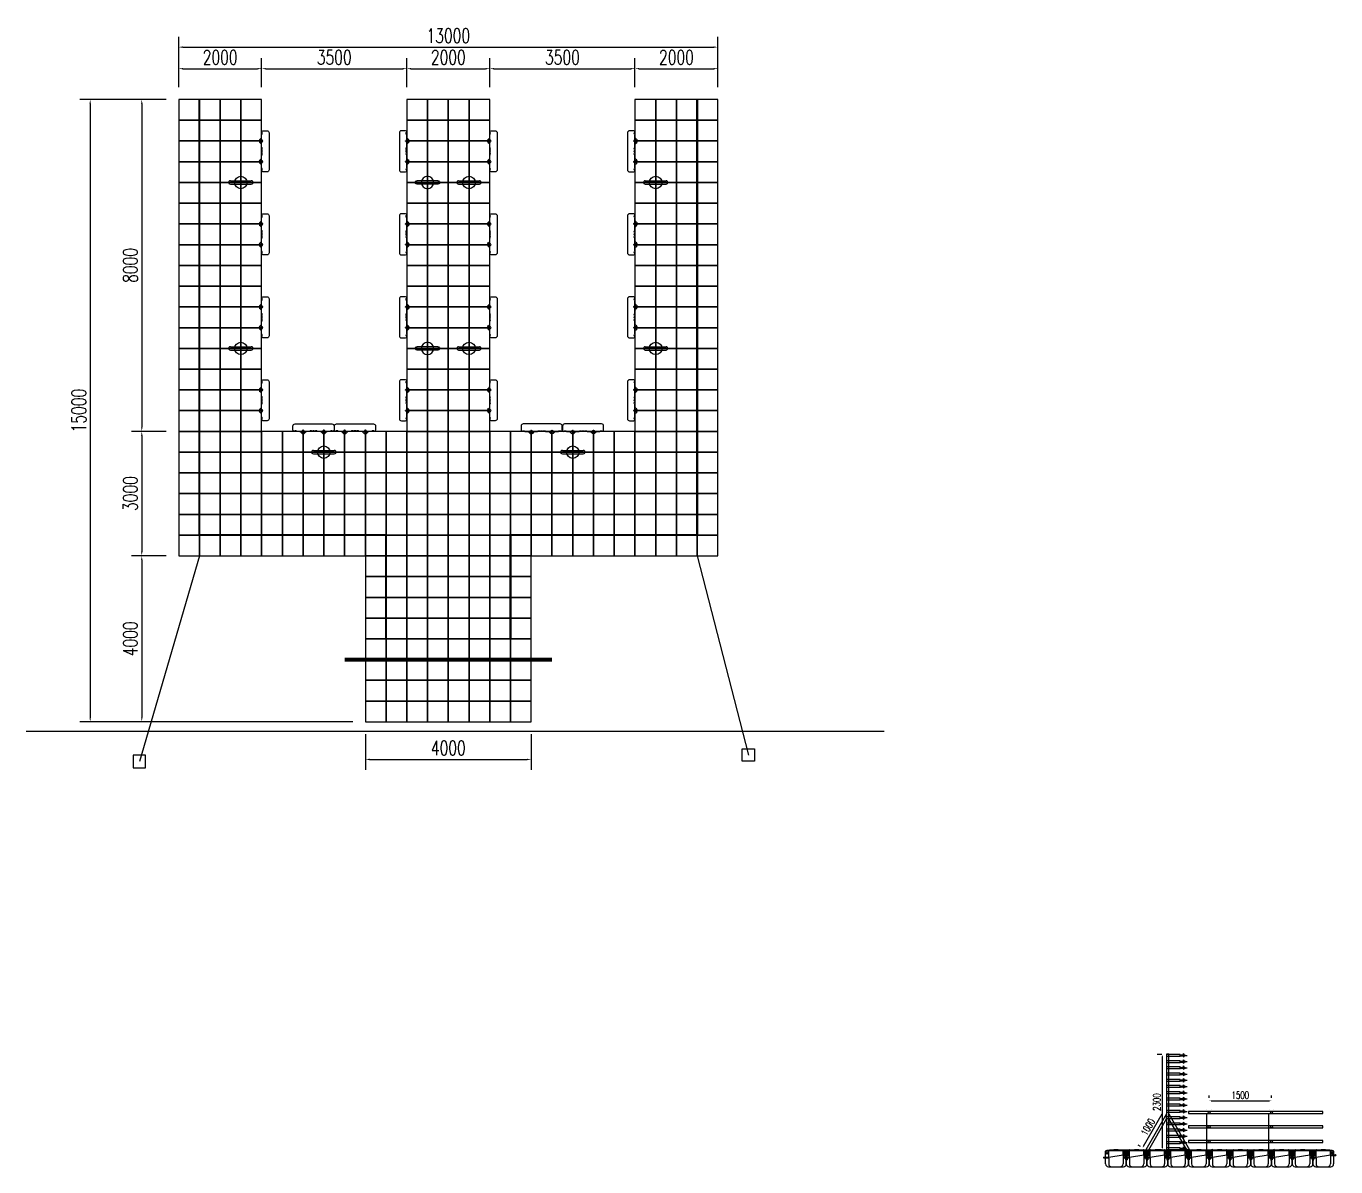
# Model space of a CAD drawing. Header units: millimetres. Extents: x -1461755 to -1310892, y 1449272 to 1531173.
# Drawn here: x -1461755 to -1430182, y 1449272 to 1476764 of the extents above; entities that cross this region are included whole.
import ezdxf

# ---------------------------------------------------------------- set-up
doc = ezdxf.new("R2010")
doc.units = ezdxf.units.MM
doc.header["$LTSCALE"] = 10
doc.layers.get('0').update_dxf_attribs({"linetype": 'CONTINUOUS'})
doc.layers.get('DEFPOINTS').update_dxf_attribs({"linetype": 'CONTINUOUS'})
for name, color, linetype in [('STAIR', 2, 'CONTINUOUS'), ('W-_ANTICOLLISION防撞措施', 6, 'CONTINUOUS'), ('W-FLOAT_BOWL浮筒', 253, 'CONTINUOUS'), ('W-PLASTIC_RAILINGS塑木栏杆', 6, 'CONTINUOUS'), ('W-REVETMENT驳岸', 251, 'CONTINUOUS'), ('W-STEEL_FRAME钢架', 3, 'CONTINUOUS')]:
    doc.layers.add(name, color=color, linetype=linetype)
doc.styles.add('STANDARD_T3', font='simplex.shx', dxfattribs={"width": 0.7, "bigfont": 'gbcbig.shx'})
doc.dimstyles.new('W&&100', dxfattribs={"dimtxt": 350, "dimasz": 100, "dimexe": 250, "dimexo": 300, "dimgap": 100, "dimtad": 1, "dimdec": 0, "dimzin": 0, "dimdsep": 46, "dimtxsty": 'STANDARD_T3', "dimcen": 0.09, "dimclrd": 1, "dimclre": 1, "dimclrt": 7, "dimazin": 2, "dimtfac": 1, "dimtdec": 0, "dimtix": 1, "dimtmove": 2, "dimatfit": 3, "dimfxl": 100, "dimtolj": 1, "dimtzin": 0, "dimarcsym": 0})
doc.dimstyles.new('W&&50', dxfattribs={"dimtxt": 175, "dimasz": 50, "dimexe": 125, "dimexo": 150, "dimgap": 50, "dimtad": 1, "dimdec": 0, "dimzin": 0, "dimdsep": 46, "dimtxsty": 'STANDARD_T3', "dimcen": 0.09, "dimclrd": 1, "dimclre": 1, "dimclrt": 7, "dimazin": 2, "dimtfac": 1, "dimtdec": 0, "dimtix": 1, "dimtmove": 2, "dimatfit": 3, "dimfxl": 100, "dimtolj": 1, "dimtzin": 0, "dimarcsym": 0})

# ---------------------------------------------------------------- blocks, each defined once
blk = doc.blocks.new('*U35')
at = {"layer": 'W-FLOAT_BOWL浮筒'}
blk.add_lwpolyline([(-250, -250), (250, -250), (250, 250), (-250, 250)], close=True, dxfattribs=at)
blk = doc.blocks.new('*U36')
at = {"layer": 'W-FLOAT_BOWL浮筒', "color": 0, "linetype": 'ByBlock', "lineweight": -2, "transparency": 16777216}
for p in [(0, 2500), (500, 2500), (1000, 2500), (1500, 2500), (2000, 2500), (2500, 2500), (3000, 2500), (3500, 2500), (4000, 2500), (4500, 2500), (5000, 2500), (5500, 2500), (6000, 2500), (6500, 2500), (7000, 2500), (7500, 2500), (8000, 2500), (8500, 2500), (9000, 2500), (9500, 2500), (10000, 2500), (10500, 2500), (11000, 2500), (11500, 2500), (12000, 2500), (12500, 2500), (0, 2000), (500, 2000), (1000, 2000), (1500, 2000), (2000, 2000), (2500, 2000), (3000, 2000), (3500, 2000), (4000, 2000), (4500, 2000), (5000, 2000), (5500, 2000), (6000, 2000), (6500, 2000), (7000, 2000), (7500, 2000), (8000, 2000), (8500, 2000), (9000, 2000), (9500, 2000), (10000, 2000), (10500, 2000), (11000, 2000), (11500, 2000), (12000, 2000), (12500, 2000), (0, 1500), (500, 1500), (1000, 1500), (1500, 1500), (2000, 1500), (2500, 1500), (3000, 1500), (3500, 1500), (4000, 1500), (4500, 1500), (5000, 1500), (5500, 1500), (6000, 1500), (6500, 1500), (7000, 1500), (7500, 1500), (8000, 1500), (8500, 1500), (9000, 1500), (9500, 1500), (10000, 1500), (10500, 1500), (11000, 1500), (11500, 1500), (12000, 1500), (12500, 1500), (0, 1000), (500, 1000), (1000, 1000), (1500, 1000), (2000, 1000), (2500, 1000), (3000, 1000), (3500, 1000), (4000, 1000), (4500, 1000), (5000, 1000), (5500, 1000), (6000, 1000), (6500, 1000), (7000, 1000), (7500, 1000), (8000, 1000), (8500, 1000), (9000, 1000), (9500, 1000), (10000, 1000), (10500, 1000), (11000, 1000), (11500, 1000), (12000, 1000), (12500, 1000), (0, 500), (500, 500), (1000, 500), (1500, 500), (2000, 500), (2500, 500), (3000, 500), (3500, 500), (4000, 500), (4500, 500), (5000, 500), (5500, 500), (6000, 500), (6500, 500), (7000, 500), (7500, 500), (8000, 500), (8500, 500), (9000, 500), (9500, 500), (10000, 500), (10500, 500), (11000, 500), (11500, 500), (12000, 500), (12500, 500), (0, 0), (500, 0), (1000, 0), (1500, 0), (2000, 0), (2500, 0), (3000, 0), (3500, 0), (4000, 0), (4500, 0), (5000, 0), (5500, 0), (6000, 0), (6500, 0), (7000, 0), (7500, 0), (8000, 0), (8500, 0), (9000, 0), (9500, 0), (10000, 0), (10500, 0), (11000, 0), (11500, 0), (12000, 0), (12500, 0)]:
    blk.add_blockref('*U35', p, dxfattribs=at)
blk = doc.blocks.new('*U37')
at = {"layer": 'W-FLOAT_BOWL浮筒'}
blk.add_lwpolyline([(-250, -250), (250, -250), (250, 250), (-250, 250)], close=True, dxfattribs=at)
blk = doc.blocks.new('*U38')
at = {"layer": 'W-FLOAT_BOWL浮筒', "color": 0, "linetype": 'ByBlock', "lineweight": -2, "transparency": 16777216}
for p in [(0, 7500), (500, 7500), (1000, 7500), (1500, 7500), (0, 7000), (500, 7000), (1000, 7000), (1500, 7000), (0, 6500), (500, 6500), (1000, 6500), (1500, 6500), (0, 6000), (500, 6000), (1000, 6000), (1500, 6000), (0, 5500), (500, 5500), (1000, 5500), (1500, 5500), (0, 5000), (500, 5000), (1000, 5000), (1500, 5000), (0, 4500), (500, 4500), (1000, 4500), (1500, 4500), (0, 4000), (500, 4000), (1000, 4000), (1500, 4000), (0, 3500), (500, 3500), (1000, 3500), (1500, 3500), (0, 3000), (500, 3000), (1000, 3000), (1500, 3000), (0, 2500), (500, 2500), (1000, 2500), (1500, 2500), (0, 2000), (500, 2000), (1000, 2000), (1500, 2000), (0, 1500), (500, 1500), (1000, 1500), (1500, 1500), (0, 1000), (500, 1000), (1000, 1000), (1500, 1000), (0, 500), (500, 500), (1000, 500), (1500, 500), (0, 0), (500, 0), (1000, 0), (1500, 0)]:
    blk.add_blockref('*U37', p, dxfattribs=at)
blk = doc.blocks.new('*U39')
at = {"layer": 'W-FLOAT_BOWL浮筒'}
blk.add_lwpolyline([(-250, -250), (250, -250), (250, 250), (-250, 250)], close=True, dxfattribs=at)
blk = doc.blocks.new('*U40')
at = {"layer": 'W-FLOAT_BOWL浮筒', "color": 0, "linetype": 'ByBlock', "lineweight": -2, "transparency": 16777216}
for p in [(0, 7500), (500, 7500), (1000, 7500), (1500, 7500), (0, 7000), (500, 7000), (1000, 7000), (1500, 7000), (0, 6500), (500, 6500), (1000, 6500), (1500, 6500), (0, 6000), (500, 6000), (1000, 6000), (1500, 6000), (0, 5500), (500, 5500), (1000, 5500), (1500, 5500), (0, 5000), (500, 5000), (1000, 5000), (1500, 5000), (0, 4500), (500, 4500), (1000, 4500), (1500, 4500), (0, 4000), (500, 4000), (1000, 4000), (1500, 4000), (0, 3500), (500, 3500), (1000, 3500), (1500, 3500), (0, 3000), (500, 3000), (1000, 3000), (1500, 3000), (0, 2500), (500, 2500), (1000, 2500), (1500, 2500), (0, 2000), (500, 2000), (1000, 2000), (1500, 2000), (0, 1500), (500, 1500), (1000, 1500), (1500, 1500), (0, 1000), (500, 1000), (1000, 1000), (1500, 1000), (0, 500), (500, 500), (1000, 500), (1500, 500), (0, 0), (500, 0), (1000, 0), (1500, 0)]:
    blk.add_blockref('*U39', p, dxfattribs=at)
blk = doc.blocks.new('*U41')
at = {"layer": 'W-FLOAT_BOWL浮筒'}
blk.add_lwpolyline([(-250, -250), (250, -250), (250, 250), (-250, 250)], close=True, dxfattribs=at)
blk = doc.blocks.new('*U42')
at = {"layer": 'W-FLOAT_BOWL浮筒', "color": 0, "linetype": 'ByBlock', "lineweight": -2, "transparency": 16777216}
for p in [(0, 7500), (500, 7500), (1000, 7500), (1500, 7500), (0, 7000), (500, 7000), (1000, 7000), (1500, 7000), (0, 6500), (500, 6500), (1000, 6500), (1500, 6500), (0, 6000), (500, 6000), (1000, 6000), (1500, 6000), (0, 5500), (500, 5500), (1000, 5500), (1500, 5500), (0, 5000), (500, 5000), (1000, 5000), (1500, 5000), (0, 4500), (500, 4500), (1000, 4500), (1500, 4500), (0, 4000), (500, 4000), (1000, 4000), (1500, 4000), (0, 3500), (500, 3500), (1000, 3500), (1500, 3500), (0, 3000), (500, 3000), (1000, 3000), (1500, 3000), (0, 2500), (500, 2500), (1000, 2500), (1500, 2500), (0, 2000), (500, 2000), (1000, 2000), (1500, 2000), (0, 1500), (500, 1500), (1000, 1500), (1500, 1500), (0, 1000), (500, 1000), (1000, 1000), (1500, 1000), (0, 500), (500, 500), (1000, 500), (1500, 500), (0, 0), (500, 0), (1000, 0), (1500, 0)]:
    blk.add_blockref('*U41', p, dxfattribs=at)
blk = doc.blocks.new('*U43')
at = {"layer": 'W-FLOAT_BOWL浮筒'}
blk.add_lwpolyline([(-250, -250), (250, -250), (250, 250), (-250, 250)], close=True, dxfattribs=at)
blk = doc.blocks.new('*U44')
at = {"layer": 'W-FLOAT_BOWL浮筒', "color": 0, "linetype": 'ByBlock', "lineweight": -2, "transparency": 16777216}
for p in [(0, 3500), (500, 3500), (1000, 3500), (1500, 3500), (2000, 3500), (2500, 3500), (3000, 3500), (3500, 3500), (0, 3000), (500, 3000), (1000, 3000), (1500, 3000), (2000, 3000), (2500, 3000), (3000, 3000), (3500, 3000), (0, 2500), (500, 2500), (1000, 2500), (1500, 2500), (2000, 2500), (2500, 2500), (3000, 2500), (3500, 2500), (0, 2000), (500, 2000), (1000, 2000), (1500, 2000), (2000, 2000), (2500, 2000), (3000, 2000), (3500, 2000), (0, 1500), (500, 1500), (1000, 1500), (1500, 1500), (2000, 1500), (2500, 1500), (3000, 1500), (3500, 1500), (0, 1000), (500, 1000), (1000, 1000), (1500, 1000), (2000, 1000), (2500, 1000), (3000, 1000), (3500, 1000), (0, 500), (500, 500), (1000, 500), (1500, 500), (2000, 500), (2500, 500), (3000, 500), (3500, 500), (0, 0), (500, 0), (1000, 0), (1500, 0), (2000, 0), (2500, 0), (3000, 0), (3500, 0)]:
    blk.add_blockref('*U43', p, dxfattribs=at)
blk = doc.blocks.new('xcs')
at = {"layer": 'W-_ANTICOLLISION防撞措施'}
for p, q in [((-250, 40), (250, 40)), ((-250, -40), (250, -40))]:
    blk.add_line(p, q, dxfattribs=at)
blk.add_circle((0, 0), 150, dxfattribs=at)
for centre, start, end in [((-254, 0), 84.4689, 275.5311), ((254, 0), 264.4689, 95.5311)]:
    blk.add_arc(centre, 40.2, start, end, dxfattribs=at)
blk = doc.blocks.new('fzt')
at = {"layer": 'W-_ANTICOLLISION防撞措施'}
blk.add_line((-129, -218), (-98, -187), dxfattribs=at)
for points in [[(-80, -27, -0.389807), (-50, 0), (50, 0, -0.414214), (100, -50), (100, -940, -0.414214), (50, -990), (-50, -990, -0.391617), (-80, -962, -0.391617)], [(-129, -718, 0.414214), (-129, -772), (-98, -803)]]:
    blk.add_lwpolyline(points, format="xyb", dxfattribs=at)
for points in [[(-98, -303), (-129, -272), (-107, -294)], [(-80, -214), (-80, -92)], [(-80, -398), (-80, -276)], [(-80, -714), (-80, -592)], [(-98, -687), (-129, -718), (-107, -696)], [(-80, -898), (-80, -776)]]:
    blk.add_lwpolyline(points, dxfattribs=at)
for centre, radius, start, end in [((-102, -245), 38, 135, 225), ((-104, -245), 7, 90, 270), ((-80, -245), 25, 106.2602, 163.7398), ((-80, -245), 25, 196.2602, 253.7398), ((-154, -129), 80.9, 314.3844, 336.4057), ((-154, -361), 80.9, 23.5943, 45.6156), ((-80, -221), 7, 0, 180), ((-80, -269), 7, 180, 0), ((-105, -60), 41, 307.5461, 52.4539), ((-80, -245), 25, 16.2602, 73.7398), ((-80, -245), 25, 286.2602, 343.7398), ((-56, -245), 7, 270, 90), ((-105, -430), 41, 307.5461, 52.4539), ((-105, -495), 41, 307.5461, 52.4539), ((-105, -560), 40.8, 307.4056, 52.5944), ((-104, -745), 7, 90, 270), ((-80, -745), 25, 106.2602, 163.7398), ((-80, -745), 25, 196.2602, 253.7398), ((-154, -629), 80.9, 314.3844, 336.4057), ((-154, -861), 80.9, 23.5943, 45.6156), ((-80, -721), 7, 0, 180), ((-80, -769), 7, 180, 0), ((-105, -930), 40.8, 307.4056, 52.5944), ((-80, -745), 25, 16.2602, 73.7398), ((-80, -745), 25, 286.2602, 343.7398), ((-56, -745), 7, 270, 90)]:
    blk.add_arc(centre, radius, start, end, dxfattribs=at)
blk = doc.blocks.new('*U46')
at = {"layer": 'W-_ANTICOLLISION防撞措施'}
blk.add_blockref('fzt', (20, 495), dxfattribs=at)
blk = doc.blocks.new('*U45')
at = {"layer": 'W-_ANTICOLLISION防撞措施', "color": 0, "linetype": 'ByBlock', "lineweight": -2, "transparency": 16777216}
for p in [(0, 0), (0, -2000), (0, -4000), (0, -6000)]:
    blk.add_blockref('*U46', p, dxfattribs=at)
blk = doc.blocks.new('*U48')
at = {"layer": 'W-_ANTICOLLISION防撞措施'}
blk.add_blockref('fzt', (20, 495), dxfattribs=at)
blk = doc.blocks.new('*U47')
at = {"layer": 'W-_ANTICOLLISION防撞措施', "color": 0, "linetype": 'ByBlock', "lineweight": -2, "transparency": 16777216}
for p in [(0, 0), (0, -2000), (0, -4000), (0, -6000)]:
    blk.add_blockref('*U48', p, dxfattribs=at)
blk = doc.blocks.new('*U50')
at = {"layer": 'W-_ANTICOLLISION防撞措施'}
blk.add_blockref('fzt', (20, 495), dxfattribs=at)
blk = doc.blocks.new('*U49')
at = {"layer": 'W-_ANTICOLLISION防撞措施', "color": 0, "linetype": 'ByBlock', "lineweight": -2, "transparency": 16777216}
for p in [(0, 0), (0, -2000), (0, -4000), (0, -6000)]:
    blk.add_blockref('*U50', p, dxfattribs=at)
blk = doc.blocks.new('*U52')
at = {"layer": 'W-_ANTICOLLISION防撞措施'}
blk.add_blockref('fzt', (20, 495), dxfattribs=at)
blk = doc.blocks.new('*U51')
at = {"layer": 'W-_ANTICOLLISION防撞措施', "color": 0, "linetype": 'ByBlock', "lineweight": -2, "transparency": 16777216}
for p in [(0, 0), (0, -2000), (0, -4000), (0, -6000)]:
    blk.add_blockref('*U52', p, dxfattribs=at)
blk = doc.blocks.new('*D53')
at = {"layer": 'DEFPOINTS', "color": 0, "transparency": 16777216}
for p in [(-1458078, 1474998), (-1458968, 1466998), (-1458078, 1466998)]:
    blk.add_point(p, dxfattribs=at)
at = {"layer": 'W-FLOAT_BOWL浮筒', "color": 1, "lineweight": -2, "transparency": 16777216}
for p, q in [((-1458378, 1474998), (-1459218, 1474998)), ((-1458968, 1474898), (-1458968, 1467098)), ((-1458378, 1466998), (-1459218, 1466998))]:
    blk.add_line(p, q, dxfattribs=at)
at = {"layer": 'W-FLOAT_BOWL浮筒', "color": 1, "transparency": 16777216}
for points in [[(-1458985, 1474898), (-1458952, 1474898), (-1458968, 1474998)], [(-1458985, 1467098), (-1458952, 1467098), (-1458968, 1466998)]]:
    blk.add_solid(points, dxfattribs=at)
at = {"layer": 'W-FLOAT_BOWL浮筒', "color": 7, "transparency": 16777216, "insert": (-1459243, 1470998), "char_height": 350, "attachment_point": 5, "rotation": 90, "style": 'STANDARD_T3'}
blk.add_mtext('\\A1;8000', dxfattribs=at)
blk = doc.blocks.new('*D54')
at = {"layer": 'DEFPOINTS', "color": 0, "transparency": 16777216}
for p in [(-1458078, 1463998), (-1458968, 1459998), (-1453578, 1459998)]:
    blk.add_point(p, dxfattribs=at)
at = {"layer": 'W-FLOAT_BOWL浮筒', "color": 1, "lineweight": -2, "transparency": 16777216}
for p, q in [((-1458868, 1463998), (-1459218, 1463998)), ((-1458968, 1463898), (-1458968, 1460098)), ((-1458868, 1459998), (-1459218, 1459998))]:
    blk.add_line(p, q, dxfattribs=at)
at = {"layer": 'W-FLOAT_BOWL浮筒', "color": 1, "transparency": 16777216}
for points in [[(-1458985, 1463898), (-1458952, 1463898), (-1458968, 1463998)], [(-1458985, 1460098), (-1458952, 1460098), (-1458968, 1459998)]]:
    blk.add_solid(points, dxfattribs=at)
at = {"layer": 'W-FLOAT_BOWL浮筒', "color": 7, "transparency": 16777216, "insert": (-1459243, 1461998), "char_height": 350, "attachment_point": 5, "rotation": 90, "style": 'STANDARD_T3'}
blk.add_mtext('\\A1;4000', dxfattribs=at)
blk = doc.blocks.new('*D55')
at = {"layer": 'DEFPOINTS', "color": 0, "transparency": 16777216}
for p in [(-1456078, 1475740), (-1458078, 1474998), (-1456078, 1474998)]:
    blk.add_point(p, dxfattribs=at)
at = {"layer": 'W-FLOAT_BOWL浮筒', "color": 1, "lineweight": -2, "transparency": 16777216}
for p, q in [((-1458078, 1475298), (-1458078, 1475990)), ((-1457978, 1475740), (-1456178, 1475740)), ((-1456078, 1475298), (-1456078, 1475990))]:
    blk.add_line(p, q, dxfattribs=at)
at = {"layer": 'W-FLOAT_BOWL浮筒', "color": 1, "transparency": 16777216}
for points in [[(-1457978, 1475756), (-1457978, 1475723), (-1458078, 1475740)], [(-1456178, 1475756), (-1456178, 1475723), (-1456078, 1475740)]]:
    blk.add_solid(points, dxfattribs=at)
at = {"layer": 'W-FLOAT_BOWL浮筒', "color": 7, "transparency": 16777216, "insert": (-1457078, 1476015), "char_height": 350, "attachment_point": 5, "style": 'STANDARD_T3'}
blk.add_mtext('\\A1;2000', dxfattribs=at)
blk = doc.blocks.new('*D56')
at = {"layer": 'DEFPOINTS', "color": 0, "transparency": 16777216}
for p in [(-1452578, 1475740), (-1456078, 1474998), (-1452578, 1474998)]:
    blk.add_point(p, dxfattribs=at)
at = {"layer": 'W-FLOAT_BOWL浮筒', "color": 1, "lineweight": -2, "transparency": 16777216}
for p, q in [((-1456078, 1475298), (-1456078, 1475990)), ((-1455978, 1475740), (-1452678, 1475740)), ((-1452578, 1475298), (-1452578, 1475990))]:
    blk.add_line(p, q, dxfattribs=at)
at = {"layer": 'W-FLOAT_BOWL浮筒', "color": 1, "transparency": 16777216}
for points in [[(-1455978, 1475756), (-1455978, 1475723), (-1456078, 1475740)], [(-1452678, 1475756), (-1452678, 1475723), (-1452578, 1475740)]]:
    blk.add_solid(points, dxfattribs=at)
at = {"layer": 'W-FLOAT_BOWL浮筒', "color": 7, "transparency": 16777216, "insert": (-1454328, 1476015), "char_height": 350, "attachment_point": 5, "style": 'STANDARD_T3'}
blk.add_mtext('\\A1;3500', dxfattribs=at)
blk = doc.blocks.new('*D57')
at = {"layer": 'DEFPOINTS', "color": 0, "transparency": 16777216}
for p in [(-1450578, 1475740), (-1452578, 1474998), (-1450578, 1474998)]:
    blk.add_point(p, dxfattribs=at)
at = {"layer": 'W-FLOAT_BOWL浮筒', "color": 1, "lineweight": -2, "transparency": 16777216}
for p, q in [((-1452578, 1475298), (-1452578, 1475990)), ((-1452478, 1475740), (-1450678, 1475740)), ((-1450578, 1475298), (-1450578, 1475990))]:
    blk.add_line(p, q, dxfattribs=at)
at = {"layer": 'W-FLOAT_BOWL浮筒', "color": 1, "transparency": 16777216}
for points in [[(-1452478, 1475756), (-1452478, 1475723), (-1452578, 1475740)], [(-1450678, 1475756), (-1450678, 1475723), (-1450578, 1475740)]]:
    blk.add_solid(points, dxfattribs=at)
at = {"layer": 'W-FLOAT_BOWL浮筒', "color": 7, "transparency": 16777216, "insert": (-1451578, 1476015), "char_height": 350, "attachment_point": 5, "style": 'STANDARD_T3'}
blk.add_mtext('\\A1;2000', dxfattribs=at)
blk = doc.blocks.new('*D58')
at = {"layer": 'DEFPOINTS', "color": 0, "transparency": 16777216}
for p in [(-1447078, 1475740), (-1450578, 1474998), (-1447078, 1474998)]:
    blk.add_point(p, dxfattribs=at)
at = {"layer": 'W-FLOAT_BOWL浮筒', "color": 1, "lineweight": -2, "transparency": 16777216}
for p, q in [((-1450578, 1475298), (-1450578, 1475990)), ((-1450478, 1475740), (-1447178, 1475740)), ((-1447078, 1475298), (-1447078, 1475990))]:
    blk.add_line(p, q, dxfattribs=at)
at = {"layer": 'W-FLOAT_BOWL浮筒', "color": 1, "transparency": 16777216}
for points in [[(-1450478, 1475756), (-1450478, 1475723), (-1450578, 1475740)], [(-1447178, 1475756), (-1447178, 1475723), (-1447078, 1475740)]]:
    blk.add_solid(points, dxfattribs=at)
at = {"layer": 'W-FLOAT_BOWL浮筒', "color": 7, "transparency": 16777216, "insert": (-1448828, 1476015), "char_height": 350, "attachment_point": 5, "style": 'STANDARD_T3'}
blk.add_mtext('\\A1;3500', dxfattribs=at)
blk = doc.blocks.new('*D59')
at = {"layer": 'DEFPOINTS', "color": 0, "transparency": 16777216}
for p in [(-1445078, 1475740), (-1447078, 1474998), (-1445078, 1474998)]:
    blk.add_point(p, dxfattribs=at)
at = {"layer": 'W-FLOAT_BOWL浮筒', "color": 1, "lineweight": -2, "transparency": 16777216}
for p, q in [((-1447078, 1475298), (-1447078, 1475990)), ((-1446978, 1475740), (-1445178, 1475740)), ((-1445078, 1475298), (-1445078, 1475990))]:
    blk.add_line(p, q, dxfattribs=at)
at = {"layer": 'W-FLOAT_BOWL浮筒', "color": 1, "transparency": 16777216}
for points in [[(-1446978, 1475756), (-1446978, 1475723), (-1447078, 1475740)], [(-1445178, 1475756), (-1445178, 1475723), (-1445078, 1475740)]]:
    blk.add_solid(points, dxfattribs=at)
at = {"layer": 'W-FLOAT_BOWL浮筒', "color": 7, "transparency": 16777216, "insert": (-1446078, 1476015), "char_height": 350, "attachment_point": 5, "style": 'STANDARD_T3'}
blk.add_mtext('\\A1;2000', dxfattribs=at)
blk = doc.blocks.new('*D60')
at = {"layer": 'DEFPOINTS', "color": 0, "transparency": 16777216}
for p in [(-1445078, 1476259), (-1458078, 1474998), (-1445078, 1474998)]:
    blk.add_point(p, dxfattribs=at)
at = {"layer": 'W-FLOAT_BOWL浮筒', "color": 1, "lineweight": -2, "transparency": 16777216}
for p, q in [((-1458078, 1475298), (-1458078, 1476509)), ((-1445078, 1475298), (-1445078, 1476509)), ((-1457978, 1476259), (-1445178, 1476259))]:
    blk.add_line(p, q, dxfattribs=at)
at = {"layer": 'W-FLOAT_BOWL浮筒', "color": 1, "transparency": 16777216}
for points in [[(-1457978, 1476276), (-1457978, 1476242), (-1458078, 1476259)], [(-1445178, 1476276), (-1445178, 1476242), (-1445078, 1476259)]]:
    blk.add_solid(points, dxfattribs=at)
at = {"layer": 'W-FLOAT_BOWL浮筒', "color": 7, "transparency": 16777216, "insert": (-1451578, 1476534), "char_height": 350, "attachment_point": 5, "style": 'STANDARD_T3'}
blk.add_mtext('\\A1;13000', dxfattribs=at)
blk = doc.blocks.new('*U62')
at = {"layer": 'W-_ANTICOLLISION防撞措施'}
blk.add_blockref('fzt', (20, 495), dxfattribs=at)
blk = doc.blocks.new('*U61')
at = {"layer": 'W-_ANTICOLLISION防撞措施', "color": 0, "linetype": 'ByBlock', "lineweight": -2, "transparency": 16777216}
for p in [(0, 0), (0, -1000)]:
    blk.add_blockref('*U62', p, dxfattribs=at)
blk = doc.blocks.new('*U66')
at = {"layer": 'W-_ANTICOLLISION防撞措施'}
blk.add_blockref('fzt', (20, 495), dxfattribs=at)
blk = doc.blocks.new('*U65')
at = {"layer": 'W-_ANTICOLLISION防撞措施', "color": 0, "linetype": 'ByBlock', "lineweight": -2, "transparency": 16777216}
for p in [(0, 0), (0, -1000)]:
    blk.add_blockref('*U66', p, dxfattribs=at)
blk = doc.blocks.new('*D67')
at = {"layer": 'DEFPOINTS', "color": 0, "transparency": 16777216}
for p in [(-1458078, 1474998), (-1460212, 1459998), (-1453578, 1459998)]:
    blk.add_point(p, dxfattribs=at)
at = {"layer": 'W-FLOAT_BOWL浮筒', "color": 1, "lineweight": -2, "transparency": 16777216}
for p, q in [((-1458378, 1474998), (-1460462, 1474998)), ((-1460212, 1474898), (-1460212, 1460098)), ((-1453878, 1459998), (-1460462, 1459998))]:
    blk.add_line(p, q, dxfattribs=at)
at = {"layer": 'W-FLOAT_BOWL浮筒', "color": 1, "transparency": 16777216}
for points in [[(-1460229, 1474898), (-1460195, 1474898), (-1460212, 1474998)], [(-1460229, 1460098), (-1460195, 1460098), (-1460212, 1459998)]]:
    blk.add_solid(points, dxfattribs=at)
at = {"layer": 'W-FLOAT_BOWL浮筒', "color": 7, "transparency": 16777216, "insert": (-1460487, 1467498), "char_height": 350, "attachment_point": 5, "rotation": 90, "style": 'STANDARD_T3'}
blk.add_mtext('\\A1;15000', dxfattribs=at)
blk = doc.blocks.new('*D68')
at = {"layer": 'DEFPOINTS', "color": 0, "transparency": 16777216}
for p in [(-1453578, 1459998), (-1449578, 1459998), (-1449578, 1459092)]:
    blk.add_point(p, dxfattribs=at)
at = {"layer": 'W-FLOAT_BOWL浮筒', "color": 1, "lineweight": -2, "transparency": 16777216}
for p, q in [((-1453578, 1459698), (-1453578, 1458842)), ((-1449578, 1459698), (-1449578, 1458842)), ((-1453478, 1459092), (-1449678, 1459092))]:
    blk.add_line(p, q, dxfattribs=at)
at = {"layer": 'W-FLOAT_BOWL浮筒', "color": 1, "transparency": 16777216}
for points in [[(-1453478, 1459108), (-1453478, 1459075), (-1453578, 1459092)], [(-1449678, 1459108), (-1449678, 1459075), (-1449578, 1459092)]]:
    blk.add_solid(points, dxfattribs=at)
at = {"layer": 'W-FLOAT_BOWL浮筒', "color": 7, "transparency": 16777216, "insert": (-1451578, 1459367), "char_height": 350, "attachment_point": 5, "style": 'STANDARD_T3'}
blk.add_mtext('\\A1;4000', dxfattribs=at)
blk = doc.blocks.new('*D70')
at = {"layer": 'DEFPOINTS', "color": 0, "transparency": 16777216}
for p in [(-1458078, 1466998), (-1458968, 1463998), (-1458078, 1463998)]:
    blk.add_point(p, dxfattribs=at)
at = {"layer": 'W-FLOAT_BOWL浮筒', "color": 1, "lineweight": -2, "transparency": 16777216}
for p, q in [((-1458378, 1466998), (-1459218, 1466998)), ((-1458968, 1466898), (-1458968, 1464098)), ((-1458378, 1463998), (-1459218, 1463998))]:
    blk.add_line(p, q, dxfattribs=at)
at = {"layer": 'W-FLOAT_BOWL浮筒', "color": 1, "transparency": 16777216}
for points in [[(-1458985, 1466898), (-1458952, 1466898), (-1458968, 1466998)], [(-1458985, 1464098), (-1458952, 1464098), (-1458968, 1463998)]]:
    blk.add_solid(points, dxfattribs=at)
at = {"layer": 'W-FLOAT_BOWL浮筒', "color": 7, "transparency": 16777216, "insert": (-1459243, 1465498), "char_height": 350, "attachment_point": 5, "rotation": 90, "style": 'STANDARD_T3'}
blk.add_mtext('\\A1;3000', dxfattribs=at)
blk = doc.blocks.new('$matou$00000005')
at = {"ltscale": 0.5}
for p, q in [((-302, 27, 0), (-302, 17, 0)), ((302, 81, 0), (302, 71, 0))]:
    blk.add_line(p, q, dxfattribs=at)
for p, q in [((-302, 22, 0), (-174, 22, 0)), ((-298, 31, 0), (-184, 31, 0)), ((-298, 13, 0), (-184, 13, 0)), ((-250, 31, 0), (-250, 171, 0)), ((-250, -134, 0), (-250, 13, 0)), ((-230, 191, 0), (230, 191, 0)), ((-209, 193, 0), (208, 193, 0)), ((-209, 193, 0), (-209, 191, 0)), ((-174, 41, 0), (-174, 171, 0)), ((174, 76, 0), (-174, 22, 0)), ((-174, 3, 0), (-174, -134, 0)), ((174, 95, 0), (174, 171, 0)), ((174, 76, 0), (302, 76, 0)), ((174, 57, 0), (174, -134, 0)), ((184, 85, 0), (298, 85, 0)), ((184, 67, 0), (298, 67, 0)), ((208, 193, 0), (208, 191, 0)), ((250, 171, 0), (250, 85, 0)), ((250, 67, 0), (250, -134, 0)), ((-180, -204, 0), (180, -204, 0))]:
    blk.add_line(p, q)
for centre, start, end in [((-298, 27, 0), 90, 180), ((298, 81, 0), 0, 90)]:
    blk.add_arc(centre, 4, start, end, dxfattribs=at)
for centre, radius, start, end in [((-298, 17, 0), 4, 180, 270), ((-230, 171, 0), 20, 90, 180), ((0, -1972, 0), 2175, 84.5043, 95.4957), ((-184, 41, 0), 10, 270, 0), ((-184, 3, 0), 10, 0, 90), ((-154, 171, 0), 20, 90, 180), ((154, 171, 0), 20, 0, 90), ((184, 95, 0), 10, 180, 270), ((184, 57, 0), 10, 90, 180), ((230, 171, 0), 20, 0, 90), ((298, 71, 0), 4, 270, 0), ((-180, -134, 0), 70, 180, 270), ((-104, -134, 0), 70, 180, 270), ((104, -134, 0), 70, 270, 0), ((180, -134, 0), 70, 270, 0)]:
    blk.add_arc(centre, radius, start, end)
at = {"extrusion": (0, 0, -1)}
blk.add_ellipse((-212, 171, 0), major_axis=(-30.4, 0), ratio=0.921809, start_param=3.141593, end_param=6.283185, dxfattribs=at)
blk.add_ellipse((-212, 117, 0), major_axis=(-16, 0), ratio=0.75)
blk.add_ellipse((212, 172, 0), major_axis=(30.4, 0.1), ratio=0.921809, start_param=3.141593, end_param=6.283185)
blk.add_ellipse((212, 117, 0), major_axis=(16, 0), ratio=0.75, dxfattribs=at)
blk = doc.blocks.new('*U601')
at = {"layer": 'W-FLOAT_BOWL浮筒'}
blk.add_blockref('$matou$00000005', (0, 0, 0), dxfattribs=at)
blk = doc.blocks.new('*U602')
at = {"layer": 'W-FLOAT_BOWL浮筒', "color": 0, "linetype": 'ByBlock', "lineweight": -2, "transparency": 16777216}
for p in [(0, 0), (500, 0), (1000, 0), (1500, 0), (2000, 0), (2500, 0), (3000, 0), (3500, 0), (4000, 0), (4500, 0), (5000, 0)]:
    blk.add_blockref('*U601', p, dxfattribs=at)
blk = doc.blocks.new('*U603')
for p, q in [((-86, 105), (-56, 78)), ((-79, 122), (79, 122)), ((-52, 58), (-52, 70)), ((-49, 31), (-28, 14)), ((-43, 75), (42, 75)), ((-24, -92), (-24, 6)), ((-19, 11), (19, 11)), ((24, -92), (24, 6)), ((49, 31), (28, 14)), ((52, 58), (52, 70)), ((86, 105), (56, 78)), ((-29, -83), (-29, -77)), ((-26, -74), (-24, -74)), ((-24, -92), (-18, -120)), ((-24, -92), (24, -92)), ((-16, -122), (16, -122)), ((-6, -83), (-6, -78)), ((6, -83), (6, -78)), ((24, -92), (18, -120)), ((26, -74), (24, -74)), ((29, -83), (29, -77))]:
    blk.add_line(p, q)
at = {"ltscale": 0.1}
for p, q in [((-18, -120), (-18, -122)), ((-18, -122), (-16, -122)), ((16, -122), (18, -122)), ((18, -120), (18, -122))]:
    blk.add_line(p, q, dxfattribs=at)
for centre, radius, start, end in [((-79, 112), 10, 90, 228.0009), ((-44, 48), 13.5, 126.5657, 231), ((-62, 70), 10, 0, 48.0009), ((-35, 32), 31.4, 56.4166, 122.8531), ((-43, 38), 10, 184.1479, 231), ((-34, 63), 31.4, 236.1381, 303.5569), ((-34, 6), 10, 0, 51), ((-25, 48), 13.5, 308.3696, 51.9011), ((25, 48), 13.5, 128.0989, 231.6304), ((35, 32), 31.3, 57.1287, 123.6019), ((34, 63), 31.4, 236.4385, 303.8665), ((34, 6), 10, 129, 180), ((42, 38), 10, 309, 355.8521), ((62, 70), 10, 131.9991, 180), ((44, 48), 13.5, 309, 53.4343), ((79, 112), 10, 311.9991, 90), ((-26, -77), 3, 90, 180), ((-16, -120), 2.5, 191.3099, 270), ((-3, -78), 3, 115.3769, 180), ((0, -84), 10, 64.6231, 115.3769), ((3, -78), 3, 0, 64.6231), ((16, -120), 2.5, 270, 348.6901), ((26, -77), 3, 0, 90)]:
    blk.add_arc(centre, radius, start, end)
for centre, major_axis, start_param, end_param in [((-23, -83), (0, -9), 4.712389, 6.115737), ((0, -83), (0, 9), 1.570796, 4.712389)]:
    blk.add_ellipse(centre, major_axis=major_axis, ratio=0.666667, start_param=start_param, end_param=end_param)
at = {"extrusion": (0, 0, -1)}
blk.add_ellipse((23, -83), major_axis=(0, -9), ratio=0.666667, start_param=4.712389, end_param=6.115737, dxfattribs=at)
blk = doc.blocks.new('*U604')
at = {"layer": 'W-FLOAT_BOWL浮筒', "color": 0, "linetype": 'ByBlock', "lineweight": -2, "transparency": 16777216}
for p in [(0, 0), (500, 0), (1000, 0), (1500, 0), (2000, 0), (2500, 0), (3000, 0), (3500, 0), (4000, 0), (4500, 0)]:
    blk.add_blockref('*U603', p, dxfattribs=at)
blk = doc.blocks.new('尖刺')
at = {"layer": 'W-FLOAT_BOWL浮筒'}
for points in [[(0, 0), (-12, 0), (-12, 6, 0.7082), (-11, 12, -0.450984), (-11, 25), (-11, 45, 0.248385), (-21, 71, 0.210474), (-44, 77, -0.262058), (-15, 95), (0, 168)], [(0, 70, 0.41996), (-44, 77)], [(-11, 25, -0.378672), (11, 25)], [(0, 0), (12, 0), (12, 6, -0.7082), (11, 12, 0.450984), (11, 25), (11, 45, -0.248385), (21, 71, -0.210474), (44, 77, 0.262058), (15, 95), (0, 168)], [(0, 70, -0.41996), (44, 77)]]:
    blk.add_lwpolyline(points, format="xyb", dxfattribs=at)
blk.add_lwpolyline([(0, 29), (0, 168)], dxfattribs=at)
blk = doc.blocks.new('*U612')
at = {"layer": 'W-FLOAT_BOWL浮筒', "rotation": 269.9999999919386}
blk.add_blockref('尖刺', (-84, 0), dxfattribs=at)
blk = doc.blocks.new('*U611')
at = {"layer": 'W-FLOAT_BOWL浮筒', "color": 0, "linetype": 'ByBlock', "lineweight": -2, "transparency": 16777216}
blk.add_blockref('*U612', (0, 0), dxfattribs=at)
blk = doc.blocks.new('*U609')
at = {"layer": 'W-FLOAT_BOWL浮筒'}
blk.add_lwpolyline([(-250, 20), (-250, -20), (82, -20), (82, 20)], close=True, dxfattribs=at)
blk.add_blockref('*U611', (166, 0), dxfattribs=at)
blk = doc.blocks.new('*U610')
at = {"layer": 'W-FLOAT_BOWL浮筒', "color": 0, "linetype": 'ByBlock', "lineweight": -2, "transparency": 16777216}
for p in [(0, 2250), (0, 2100), (0, 1950), (0, 1800), (0, 1650), (0, 1500), (0, 1350), (0, 1200), (0, 1050), (0, 900), (0, 750), (0, 600), (0, 450), (0, 300), (0, 150), (0, 0)]:
    blk.add_blockref('*U609', p, dxfattribs=at)
blk = doc.blocks.new('*U613')
for p, q in [((-60, -424), (-60, 451)), ((-86, -445), (-56, -472)), ((-79, -428), (79, -428)), ((-52, -492), (-52, -480)), ((-49, -519), (-28, -536)), ((-43, -475), (42, -475)), ((-29, -633), (-29, -627)), ((-26, -624), (-24, -624)), ((-24, -642), (-24, -544)), ((-19, -539), (19, -539)), ((-6, -633), (-6, -628)), ((6, -633), (6, -628)), ((24, -642), (24, -544)), ((26, -624), (24, -624)), ((49, -519), (28, -536)), ((29, -633), (29, -627)), ((52, -492), (52, -480)), ((86, -445), (56, -472)), ((-24, -642), (24, -642)), ((-24, -642), (-18, -670)), ((-16, -672), (16, -672)), ((24, -642), (18, -670))]:
    blk.add_line(p, q)
at = {"ltscale": 0.1}
for p, q in [((-18, -670), (-18, -672)), ((-18, -672), (-16, -672)), ((16, -672), (18, -672)), ((18, -670), (18, -672))]:
    blk.add_line(p, q, dxfattribs=at)
at = {"const_width": 1}
blk.add_lwpolyline([(-60, 672), (60, 672), (60, 572, 1), (60, 572, 1), (60, 542), (60, -428), (-60, -428), (-60, 542, 1), (-60, 572), (-60, 672)], format="xyb", dxfattribs=at)
for centre in [(0, 472), (0, 122), (0, -228)]:
    blk.add_circle(centre, 25)
for centre, radius, start, end in [((-79, -438), 10, 90, 228.0009), ((-89, -400), 29.3, 283.8703, 349.7537), ((-44, -502), 13.5, 126.5657, 231), ((-62, -480), 10, 0, 48.0009), ((-35, -518), 31.4, 56.4166, 122.8531), ((-43, -512), 10, 184.1479, 231), ((-34, -487), 31.4, 236.1381, 303.5569), ((-26, -627), 3, 90, 180), ((-34, -544), 10, 0, 51), ((-25, -502), 13.5, 308.3696, 51.9011), ((-3, -628), 3, 115.3769, 180), ((0, -634), 10, 64.6231, 115.3769), ((3, -628), 3, 0, 64.6231), ((25, -502), 13.5, 128.0989, 231.6304), ((35, -518), 31.3, 57.1287, 123.6019), ((34, -487), 31.4, 236.4385, 303.8665), ((34, -544), 10, 129, 180), ((26, -627), 3, 0, 90), ((42, -512), 10, 309, 355.8521), ((62, -480), 10, 131.9991, 180), ((44, -502), 13.5, 309, 53.4343), ((89, -400), 29.3, 190.2463, 256.1297), ((79, -438), 10, 311.9991, 90), ((-16, -670), 2.5, 191.3099, 270), ((16, -670), 2.5, 270, 348.6901)]:
    blk.add_arc(centre, radius, start, end)
for centre, major_axis, start_param, end_param in [((-23, -633), (0, -9), 4.712389, 6.115737), ((0, -633), (0, 9), 1.570796, 4.712389)]:
    blk.add_ellipse(centre, major_axis=major_axis, ratio=0.666667, start_param=start_param, end_param=end_param)
at = {"extrusion": (0, 0, -1)}
blk.add_ellipse((23, -633), major_axis=(0, -9), ratio=0.666667, start_param=4.712389, end_param=6.115737, dxfattribs=at)
blk = doc.blocks.new('*U614')
at = {"layer": 'W-FLOAT_BOWL浮筒', "color": 0, "linetype": 'ByBlock', "lineweight": -2, "transparency": 16777216}
for p in [(0, 0), (1500, 0)]:
    blk.add_blockref('*U613', p, dxfattribs=at)
blk = doc.blocks.new('*U615')
at = {"layer": 'W-FLOAT_BOWL浮筒'}
blk.add_lwpolyline([(-1619, -25), (1619, -25), (1619, 25), (-1619, 25)], close=True, dxfattribs=at)
blk = doc.blocks.new('*U616')
at = {"layer": 'W-FLOAT_BOWL浮筒', "color": 0, "linetype": 'ByBlock', "lineweight": -2, "transparency": 16777216}
for p in [(0, 0), (0, -350), (0, -700)]:
    blk.add_blockref('*U615', p, dxfattribs=at)
blk = doc.blocks.new('*D627')
at = {"layer": 'DEFPOINTS', "color": 0, "transparency": 16777216}
for p in [(-1434362, 1451983), (-1434229, 1451983), (-1434234, 1449683, 0)]:
    blk.add_point(p, dxfattribs=at)
at = {"layer": 'W-FLOAT_BOWL浮筒', "color": 1, "lineweight": -2, "transparency": 16777216}
for p, q in [((-1434379, 1451983), (-1434487, 1451983)), ((-1434362, 1449733), (-1434362, 1451933)), ((-1434384, 1449683), (-1434487, 1449683))]:
    blk.add_line(p, q, dxfattribs=at)
at = {"layer": 'W-FLOAT_BOWL浮筒', "color": 1, "transparency": 16777216}
for points in [[(-1434370, 1451933), (-1434354, 1451933), (-1434362, 1451983)], [(-1434370, 1449733), (-1434354, 1449733), (-1434362, 1449683)]]:
    blk.add_solid(points, dxfattribs=at)
at = {"layer": 'W-FLOAT_BOWL浮筒', "color": 7, "transparency": 16777216, "insert": (-1434499, 1450833), "char_height": 175, "attachment_point": 5, "rotation": 90, "style": 'STANDARD_T3'}
blk.add_mtext('\\A1;2300', dxfattribs=at)
blk = doc.blocks.new('*D628')
at = {"layer": 'DEFPOINTS', "color": 0, "transparency": 16777216}
for p in [(-1434343, 1450597), (-1434264, 1450551, 0), (-1434760, 1449683, 0)]:
    blk.add_point(p, dxfattribs=at)
at = {"layer": 'W-FLOAT_BOWL浮筒', "color": 1, "lineweight": -2, "transparency": 16777216}
for p, q in [((-1434814, 1449772), (-1434367, 1450553)), ((-1434394, 1450626), (-1434451, 1450659)), ((-1434890, 1449758), (-1434948, 1449791))]:
    blk.add_line(p, q, dxfattribs=at)
at = {"layer": 'W-FLOAT_BOWL浮筒', "color": 1, "transparency": 16777216}
for points in [[(-1434375, 1450557), (-1434360, 1450549), (-1434343, 1450597)], [(-1434822, 1449776), (-1434807, 1449768), (-1434839, 1449728)]]:
    blk.add_solid(points, dxfattribs=at)
at = {"layer": 'W-FLOAT_BOWL浮筒', "color": 7, "transparency": 16777216, "insert": (-1434710, 1450231), "char_height": 175, "attachment_point": 5, "rotation": 60.2334, "style": 'STANDARD_T3'}
blk.add_mtext('\\A1;1000', dxfattribs=at)
blk = doc.blocks.new('*D629')
at = {"layer": 'DEFPOINTS', "color": 0, "transparency": 16777216}
for p in [(-1431734, 1450862), (-1433234, 1450783, 0), (-1431734, 1450783, 0)]:
    blk.add_point(p, dxfattribs=at)
at = {"layer": 'W-FLOAT_BOWL浮筒', "color": 1, "lineweight": -2, "transparency": 16777216}
for p, q in [((-1433234, 1450933), (-1433234, 1450987)), ((-1433184, 1450862), (-1431784, 1450862)), ((-1431734, 1450933), (-1431734, 1450987))]:
    blk.add_line(p, q, dxfattribs=at)
at = {"layer": 'W-FLOAT_BOWL浮筒', "color": 1, "transparency": 16777216}
for points in [[(-1433184, 1450871), (-1433184, 1450854), (-1433234, 1450862)], [(-1431784, 1450871), (-1431784, 1450854), (-1431734, 1450862)]]:
    blk.add_solid(points, dxfattribs=at)
at = {"layer": 'W-FLOAT_BOWL浮筒', "color": 7, "transparency": 16777216, "insert": (-1432484, 1451000), "char_height": 175, "attachment_point": 5, "style": 'STANDARD_T3'}
blk.add_mtext('\\A1;1500', dxfattribs=at)

msp = doc.modelspace()

# ---------------------------------------------------------------- linework, layer by layer
at = {"layer": 'STAIR'}
for points in [[(-1444192.5, 1459046.6), (-1444492.5, 1459046.6), (-1444492.5, 1459346.6), (-1444192.5, 1459346.6)], [(-1459176.4, 1458892.1), (-1458876.4, 1458892.1), (-1458876.4, 1459192.1), (-1459176.4, 1459192.1)]]:
    msp.add_lwpolyline(points, close=True, dxfattribs=at)
at = {"layer": 'W-_ANTICOLLISION防撞措施'}
for p, q in [((-1457578.3, 1463997.5), (-1459026.4, 1459042.1)), ((-1445578.3, 1463997.5), (-1444342.5, 1459196.6))]:
    msp.add_line(p, q, dxfattribs=at)
at = {"layer": 'W-FLOAT_BOWL浮筒', "elevation": 0}
for points in [[(-1434690.9, 1449683.3), (-1434263.6, 1450430.4), (-1434263.6, 1450551.3), (-1434760, 1449683.3)], [(-1433776.2, 1449683.3), (-1434203.6, 1450430.4), (-1434203.6, 1450551.3), (-1433707.1, 1449683.3)]]:
    msp.add_lwpolyline(points, close=True, dxfattribs=at)
at = {"layer": 'W-PLASTIC_RAILINGS塑木栏杆', "const_width": 50}
for points in [[(-1457578.3, 1474997.5), (-1457578.3, 1474997.5), (-1457578.3, 1464497.5), (-1453078.3, 1464497.5), (-1453078.3, 1461997.5)], [(-1445578.3, 1474997.5), (-1445578.3, 1474997.5), (-1445578.3, 1464497.5), (-1450078.3, 1464497.5), (-1450078.3, 1461997.5)]]:
    msp.add_lwpolyline(points, dxfattribs=at)
at = {"layer": 'W-REVETMENT驳岸'}
msp.add_line((-1461754.8, 1459772.6), (-1441073.6, 1459772.6), dxfattribs=at)
at = {"layer": 'W-STEEL_FRAME钢架', "color": 6, "const_width": 100}
msp.add_lwpolyline([(-1454078.3, 1461497.5), (-1449078.3, 1461497.5)], dxfattribs=at)
at = {"layer": 'W-STEEL_FRAME钢架', "const_width": 100}
msp.add_lwpolyline([(-1452578.3, 1461497.5), (-1450578.3, 1461497.5)], dxfattribs=at)
at = {"layer": 'W-STEEL_FRAME钢架', "color": 6, "elevation": 0}
msp.add_lwpolyline([(-1434263.6, 1449683.3), (-1434203.6, 1449683.3), (-1434203.6, 1451983.3), (-1434263.6, 1451983.3)], close=True, dxfattribs=at)

# ---------------------------------------------------------------- block references
at = {"layer": 'W-_ANTICOLLISION防撞措施'}
for name, p in [('*U45', (-1456018.3, 1473747.5)), ('*U51', (-1450518.3, 1473747.5)), ('xcs', (-1456578.3, 1472997.5)), ('xcs', (-1451078.3, 1472997.5)), ('xcs', (-1446578.3, 1472997.5)), ('xcs', (-1456578.3, 1468997.5)), ('xcs', (-1451078.3, 1468997.5)), ('xcs', (-1446578.3, 1468997.5)), ('xcs', (-1454578.3, 1466497.5)), ('xcs', (-1448578.3, 1466497.5))]:
    msp.add_blockref(name, p, dxfattribs=at)
at = {"layer": 'W-_ANTICOLLISION防撞措施', "xscale": -1}
for name, p in [('*U49', (-1452638.3, 1473747.5)), ('*U47', (-1447138.3, 1473747.5)), ('xcs', (-1452078.3, 1472997.5)), ('xcs', (-1452078.3, 1468997.5))]:
    msp.add_blockref(name, p, dxfattribs=at)
at = {"layer": 'W-_ANTICOLLISION防撞措施', "rotation": 90}
msp.add_blockref('*U61', (-1454828.3, 1467057.5), dxfattribs=at)
at = {"layer": 'W-_ANTICOLLISION防撞措施', "xscale": -1, "rotation": 270}
msp.add_blockref('*U65', (-1448328.3, 1467057.5), dxfattribs=at)
at = {"layer": 'W-FLOAT_BOWL浮筒'}
for name, p in [('*U38', (-1457828.3, 1467247.5)), ('*U40', (-1452328.3, 1467247.5)), ('*U42', (-1446828.3, 1467247.5)), ('*U36', (-1457828.3, 1464247.5)), ('*U44', (-1453328.3, 1460247.5)), ('*U610', (-1434013.6, 1449708, 0)), ('*U616', (-1432115, 1450583.3, 0)), ('*U614', (-1433233.6, 1450111, 0)), ('*U602', (-1435483.6, 1449475.9, 0)), ('*U604', (-1435233.6, 1449561, 0))]:
    msp.add_blockref(name, p, dxfattribs=at)

# ---------------------------------------------------------------- dimensions: what is measured, and where the dimension line sits
for base, p1, p2, picture, middle in [((-1445078.3, 1476259), (-1458078.3, 1474997.5), (-1445078.3, 1474997.5), '*D60', (-1451578.3, 1476534)), ((-1456078.3, 1475739.5), (-1458078.3, 1474997.5), (-1456078.3, 1474997.5), '*D55', (-1457078.3, 1476014.5)), ((-1452578.3, 1475739.5), (-1456078.3, 1474997.5), (-1452578.3, 1474997.5), '*D56', (-1454328.3, 1476014.5)), ((-1450578.3, 1475739.5), (-1452578.3, 1474997.5), (-1450578.3, 1474997.5), '*D57', (-1451578.3, 1476014.5)), ((-1447078.3, 1475739.5), (-1450578.3, 1474997.5), (-1447078.3, 1474997.5), '*D58', (-1448828.3, 1476014.5)), ((-1445078.3, 1475739.5), (-1447078.3, 1474997.5), (-1445078.3, 1474997.5), '*D59', (-1446078.3, 1476014.5)), ((-1449578.3, 1459091.6), (-1453578.3, 1459997.5), (-1449578.3, 1459997.5), '*D68', (-1451578.3, 1459366.6))]:
    dim = msp.add_linear_dim(base=base, p1=p1, p2=p2, dimstyle='W&&100', dxfattribs=at)
    dim.commit()
    dim.dimension.update_dxf_attribs({"geometry": picture, "text_midpoint": middle})
for base, p1, p2, dimstyle, picture, middle in [((-1460211.9, 1459997.5), (-1458078.3, 1474997.5), (-1453578.3, 1459997.5), 'W&&100', '*D67', (-1460486.9, 1467497.5)), ((-1458968.5, 1466997.5), (-1458078.3, 1474997.5), (-1458078.3, 1466997.5), 'W&&100', '*D53', (-1459243.5, 1470997.5)), ((-1458968.5, 1463997.5), (-1458078.3, 1466997.5), (-1458078.3, 1463997.5), 'W&&100', '*D70', (-1459243.5, 1465497.5)), ((-1434362, 1451983.3), (-1434233.6, 1449683.3, 0), (-1434228.6, 1451983.3), 'W&&50', '*D627', (-1434499.5, 1450833.3))]:
    dim = msp.add_linear_dim(base=base, p1=p1, p2=p2, angle=90, dimstyle=dimstyle, dxfattribs=at)
    dim.commit()
    dim.dimension.update_dxf_attribs({"geometry": picture, "text_midpoint": middle})
dim = msp.add_linear_dim(base=(-1458968.5, 1459997.5), p1=(-1458078.3, 1463997.5), p2=(-1453578.3, 1459997.5), angle=90, dimstyle='W&&100', override={"dimfxlon": 1}, dxfattribs=at)
dim.commit()
dim.dimension.update_dxf_attribs({"geometry": '*D54', "text_midpoint": (-1459243.5, 1461997.5)})
for p1, p2, distance, picture, middle in [((-1433233.6, 1450783.3, 0), (-1431733.6, 1450783.3, 0), 79.1, '*D629', (-1432483.6, 1450999.8)), ((-1434760, 1449683.3, 0), (-1434263.6, 1450551.3, 0), 91.1, '*D628', (-1434710.2, 1450230.8))]:
    dim = msp.add_aligned_dim(p1=p1, p2=p2, distance=distance, dimstyle='W&&50', dxfattribs=at)
    dim.commit()
    dim.dimension.update_dxf_attribs({"geometry": picture, "text_midpoint": middle})

doc.saveas('drawing.dxf')
